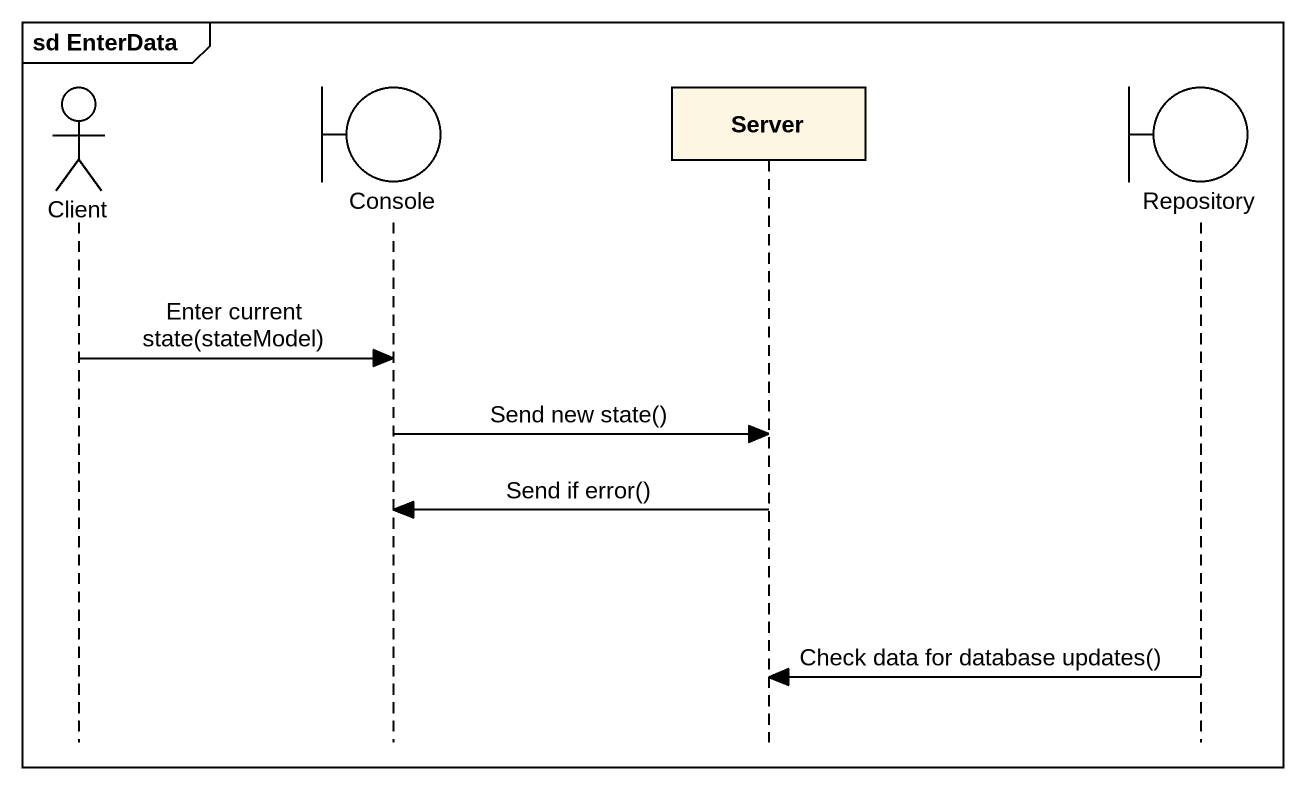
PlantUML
@startuml
mainframe sd EnterData
hide footbox
actor Client
boundary Console
participant Server
boundary Repository

Client -> Console : Enter current state(stateModel)
Console -> Server : Send new state()
Server -> Console : Send if error()
Repository -> Server : Check data for database updates()
@enduml
